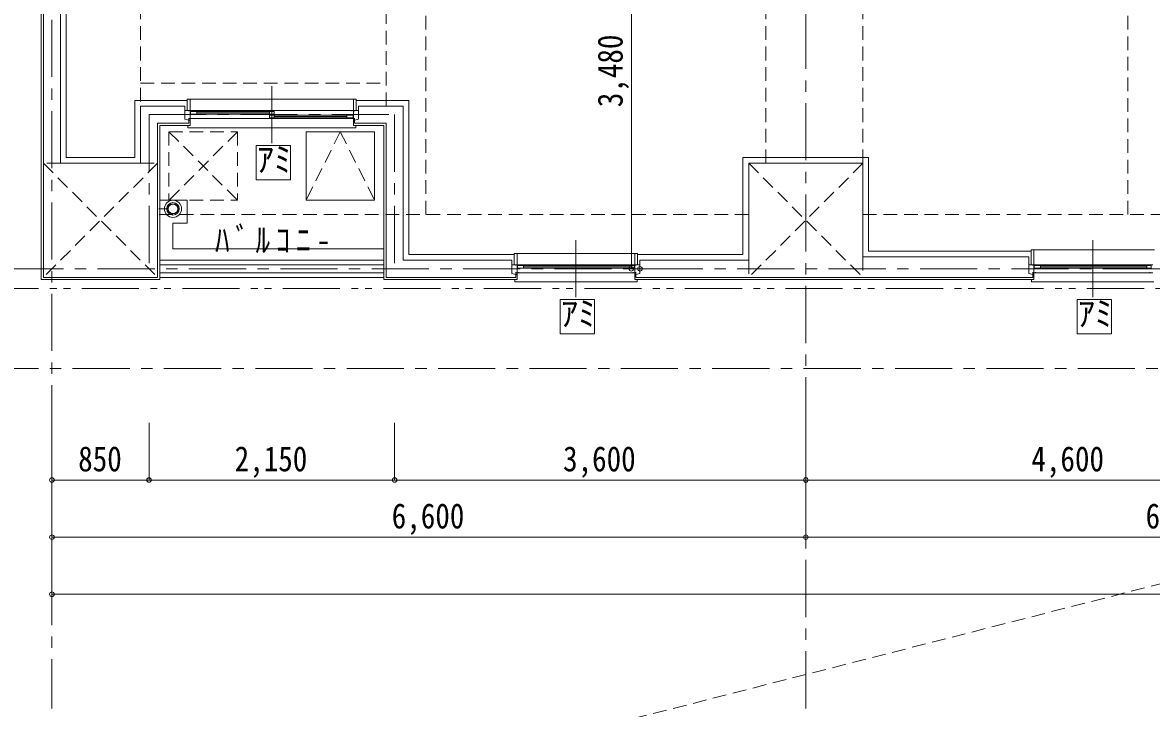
# Model space of a CAD drawing. Units: millimetres at full size; details may follow other scales. Extents: x -443943 to 462275, y -43546 to 79452.
# Drawn here: x -123978 to -114095, y -19068 to -13062 of the extents above; entities that cross this region are included whole.
import ezdxf
from ezdxf.enums import TextEntityAlignment as Align

# ---------------------------------------------------------------- set-up
doc = ezdxf.new("R2010")
doc.units = ezdxf.units.MM
doc.header["$LTSCALE"] = 100
doc.header["$PDMODE"] = 32
doc.header["$PDSIZE"] = 40
for name, pattern in [('CHAIN1', [8, 5, -1, 1, -1]), ('DASHED1', [1.8, 1.2, -0.6]), ('DOUBLE_CHAIN1', [8.8, 5, -1, 0.6, -0.6, 0.6, -1])]:
    doc.linetypes.add(name, pattern=pattern)
for name, color, linetype, lineweight in [('4-0_仕上', 7, 'Continuous', 15), ('4-1_通り芯', 4, 'Continuous', 9), ('4-2_躯体', 3, 'Continuous', 20), ('4-3_建具', 4, 'Continuous', 9), ('4-4_寸法', 7, 'Continuous', 15), ('4-5_文字', 7, 'Continuous', 15), ('4-A_目地･ﾊｯﾁ', 4, 'Continuous', 9), ('4-B_E-PANL', 1, 'Continuous', 18), ('4-F__', 4, 'Continuous', 9)]:
    doc.layers.add(name, color=color, linetype=linetype, lineweight=lineweight)
doc.styles.add('ＭＳ ゴシック', font='')
doc.styles.get('ＭＳ ゴシック').set_extended_font_data('MS Gothic')

msp = doc.modelspace()

# ---------------------------------------------------------------- linework, layer by layer
at = {"layer": '4-0_仕上'}
for p, q in [((-123815.7, -15313.1), (-123815.7, -7393.1)), ((-122995.7, -13743.1), (-122995.7, -14243.1)), ((-122535.7, -13743.1), (-122995.7, -13743.1)), ((-120595.7, -13743.1), (-121055.7, -13743.1)), ((-120595.7, -15093.1), (-120595.7, -13743.1)), ((-122775.7, -13963.1), (-122775.7, -15313.1)), ((-122510.7, -13963.1), (-122775.7, -13963.1)), ((-120815.7, -13963.1), (-121080.7, -13963.1)), ((-120815.7, -15313.1), (-120815.7, -13963.1)), ((-116570.7, -14243.1), (-116570.7, -15063.1)), ((-120595.7, -15093.1), (-119673.2, -15093.1)), ((-118593.2, -15093.1), (-117670.7, -15093.1)), ((-116570.7, -15063.1), (-115148.2, -15063.1)), ((-122775.7, -15143.1), (-120815.7, -15143.1)), ((-122775.7, -15313.1), (-123815.7, -15313.1)), ((-122775.7, -15293.1), (-120815.7, -15293.1)), ((-119648.2, -15313.1), (-120815.7, -15313.1)), ((-115123.2, -15313.1), (-118618.2, -15313.1))]:
    msp.add_line(p, q, dxfattribs=at)
at = {"layer": '4-0_仕上', "linetype": 'DASHED1'}
for p, q in [((-120795.7, -13793.1), (-120795.7, -7963.1)), ((-120445.7, -14743.1), (-120445.7, -7963.1)), ((-114300.7, -14743.1), (-114300.7, -7963.1)), ((-122945.7, -8413.1), (-122945.7, -14293.1)), ((-117470.7, -8413.1), (-117470.7, -14293.1)), ((-116620.7, -8413.1), (-116620.7, -14293.1)), ((-122945.7, -13593.1), (-120795.7, -13593.1)), ((-117620.7, -14743.1), (-122795.7, -14743.1)), ((-116620.7, -14743.1), (-111020.7, -14743.1))]:
    msp.add_line(p, q, dxfattribs=at)
at = {"layer": '4-0_仕上'}
for points in [[(-123595.7, -8463.1), (-123595.7, -14243.1), (-122995.7, -14243.1)], [(-117670.7, -15093.1), (-117670.7, -14243.1), (-116570.7, -14243.1)]]:
    msp.add_lwpolyline(points, dxfattribs=at)
at = {"layer": '4-1_通り芯', "linetype": 'CHAIN1'}
for p, q in [((-123720.7, -4238.1), (-123720.7, -19068.1)), ((-117120.7, -19068.1), (-117120.7, -4238.1)), ((-122870.7, -13868.1), (-122870.7, -15218.1)), ((-127320.7, -15218.1), (-85970.7, -15218.1))]:
    msp.add_line(p, q, dxfattribs=at)
msp.add_lwpolyline([(-122870.7, -13868.1), (-120720.7, -13868.1), (-120720.7, -15218.1)], dxfattribs=at)
at = {"layer": '4-2_躯体'}
for p, q in [((-123795.7, -15293.1), (-123795.7, -7413.1)), ((-123645.7, -8413.1), (-123645.7, -14293.1)), ((-122945.7, -13793.1), (-122945.7, -14293.1)), ((-122555.7, -13793.1), (-122945.7, -13793.1)), ((-120645.7, -13793.1), (-121035.7, -13793.1)), ((-121035.7, -13908.7), (-121035.7, -13793.1)), ((-120645.7, -15143.1), (-120645.7, -13793.1)), ((-122520.7, -13943.1), (-122520.7, -13918.1)), ((-121070.7, -13918.1), (-121035.7, -13908.7)), ((-121070.7, -13918.1), (-121070.7, -13943.1)), ((-122520.7, -13943.1), (-122795.7, -13943.1)), ((-120795.7, -13943.1), (-121070.7, -13943.1)), ((-120795.7, -15293.1), (-120795.7, -13943.1)), ((-123645.7, -14293.1), (-122945.7, -14293.1)), ((-117620.7, -14293.1), (-116620.7, -14293.1)), ((-117620.7, -15143.1), (-117620.7, -14293.1)), ((-116620.7, -14293.1), (-116620.7, -15113.1)), ((-116620.7, -15113.1), (-115168.2, -15113.1)), ((-120645.7, -15143.1), (-119693.2, -15143.1)), ((-118573.2, -15143.1), (-117620.7, -15143.1)), ((-118573.2, -15258.7), (-118573.2, -15143.1)), ((-119658.2, -15293.1), (-120795.7, -15293.1)), ((-119658.2, -15293.1), (-119658.2, -15268.1)), ((-118608.2, -15268.1), (-118573.2, -15258.7)), ((-118608.2, -15268.1), (-118608.2, -15293.1)), ((-115133.2, -15293.1), (-118608.2, -15293.1)), ((-115133.2, -15293.1), (-115133.2, -15268.1))]:
    msp.add_line(p, q, dxfattribs=at)
at = {"layer": '4-2_躯体', "linetype": 'DASHED1'}
for p, q in [((-122795.7, -14293.1), (-123795.7, -15293.1)), ((-122945.7, -14293.1), (-122795.7, -14293.1)), ((-117620.7, -14293.1), (-116620.7, -15293.1)), ((-116620.7, -14293.1), (-117620.7, -15293.1)), ((-116620.7, -15113.1), (-116620.7, -15293.1)), ((-117620.7, -15143.1), (-117620.7, -15293.1))]:
    msp.add_line(p, q, dxfattribs=at)
at = {"layer": '4-2_躯体'}
for points in [[(-122555.7, -13793.1), (-122555.7, -13908.7), (-122520.7, -13918.1)], [(-122795.7, -13943.1), (-122795.7, -15293.1), (-123795.7, -15293.1)], [(-115168.2, -15113.1), (-115168.2, -15258.7), (-115133.2, -15268.1)], [(-119693.2, -15143.1), (-119693.2, -15258.7), (-119658.2, -15268.1)]]:
    msp.add_lwpolyline(points, dxfattribs=at)
at = {"layer": '4-2_躯体', "linetype": 'DASHED1'}
msp.add_lwpolyline([(-123645.7, -14293.1), (-123795.7, -14293.1), (-122795.7, -15293.1)], dxfattribs=at)
at = {"layer": '4-3_建具'}
for p, q in [((-121795.7, -13618.1), (-121795.7, -14118.1)), ((-122535.7, -13833.1), (-122555.7, -13833.1)), ((-122520.7, -13838.1), (-122520.7, -13833.1)), ((-122520.7, -13833.1), (-121070.7, -13833.1)), ((-122510.7, -13833.1), (-122510.7, -13918.1)), ((-122495.7, -13833.1), (-122495.7, -13838.1)), ((-121095.7, -13833.1), (-121095.7, -13838.1)), ((-121080.7, -13833.1), (-121080.7, -13918.1)), ((-121070.7, -13833.1), (-121070.7, -13838.1)), ((-121055.7, -13833.1), (-121035.7, -13833.1)), ((-122520.7, -13918.1), (-122520.7, -13898.1)), ((-122520.7, -13903.1), (-121070.7, -13903.1)), ((-122507.7, -13840.6), (-121775.7, -13840.6)), ((-122507.7, -13863.6), (-122507.7, -13840.6)), ((-121775.7, -13863.6), (-122507.7, -13863.6)), ((-122495.7, -13898.1), (-122495.7, -13903.1)), ((-122453.2, -13840.6), (-122453.2, -13863.6)), ((-121815.7, -13852.1), (-122453.2, -13852.1)), ((-121815.7, -13840.6), (-121815.7, -13863.6)), ((-121815.7, -13872.6), (-121815.7, -13895.6)), ((-121083.7, -13872.6), (-121815.7, -13872.6)), ((-121815.7, -13895.6), (-121083.7, -13895.6)), ((-121775.7, -13840.6), (-121775.7, -13863.6)), ((-121775.7, -13872.6), (-121775.7, -13895.6)), ((-121138.2, -13884.1), (-121775.7, -13884.1)), ((-121138.2, -13872.6), (-121138.2, -13895.6)), ((-121095.7, -13898.1), (-121095.7, -13903.1)), ((-121083.7, -13895.6), (-121083.7, -13872.6)), ((-121070.7, -13898.1), (-121070.7, -13918.1)), ((-122530.7, -13963.1), (-122530.7, -13983.1)), ((-121060.7, -13983.1), (-122530.7, -13983.1)), ((-121060.7, -13963.1), (-121060.7, -13983.1)), ((-119133.2, -14968.1), (-119133.2, -15468.1)), ((-114608.2, -14968.1), (-114608.2, -15468.1)), ((-122775.7, -15183.1), (-120815.7, -15183.1)), ((-119673.2, -15183.1), (-119693.2, -15183.1)), ((-119658.2, -15188.1), (-119658.2, -15183.1)), ((-119658.2, -15183.1), (-118608.2, -15183.1)), ((-119648.2, -15183.1), (-119648.2, -15268.1)), ((-119645.2, -15213.6), (-119645.2, -15190.6)), ((-119645.2, -15190.6), (-118621.2, -15190.6)), ((-118621.2, -15213.6), (-119645.2, -15213.6)), ((-119633.2, -15183.1), (-119633.2, -15188.1)), ((-119590.7, -15190.6), (-119590.7, -15213.6)), ((-118661.2, -15202.1), (-119590.7, -15202.1)), ((-118661.2, -15190.6), (-118661.2, -15213.6)), ((-118633.2, -15183.1), (-118633.2, -15188.1)), ((-118621.2, -15190.6), (-118621.2, -15213.6)), ((-118618.2, -15183.1), (-118618.2, -15268.1)), ((-118608.2, -15183.1), (-118608.2, -15188.1)), ((-118593.2, -15183.1), (-118573.2, -15183.1)), ((-115148.2, -15183.1), (-115168.2, -15183.1)), ((-115133.2, -15188.1), (-115133.2, -15183.1)), ((-115133.2, -15183.1), (-114083.2, -15183.1)), ((-115123.2, -15183.1), (-115123.2, -15268.1)), ((-115120.2, -15213.6), (-115120.2, -15190.6)), ((-115120.2, -15190.6), (-114096.2, -15190.6)), ((-114096.2, -15213.6), (-115120.2, -15213.6)), ((-115108.2, -15183.1), (-115108.2, -15188.1)), ((-115065.7, -15190.6), (-115065.7, -15213.6)), ((-114136.2, -15202.1), (-115065.7, -15202.1)), ((-114136.2, -15190.6), (-114136.2, -15213.6)), ((-114108.2, -15183.1), (-114108.2, -15188.1)), ((-114096.2, -15190.6), (-114096.2, -15213.6)), ((-122775.7, -15253.1), (-120815.7, -15253.1)), ((-119668.2, -15313.1), (-119668.2, -15333.1)), ((-119658.2, -15268.1), (-119658.2, -15248.1)), ((-119658.2, -15253.1), (-118608.2, -15253.1)), ((-119633.2, -15248.1), (-119633.2, -15253.1)), ((-118633.2, -15248.1), (-118633.2, -15253.1)), ((-118608.2, -15248.1), (-118608.2, -15268.1)), ((-118598.2, -15313.1), (-118598.2, -15333.1)), ((-115133.2, -15268.1), (-115133.2, -15248.1)), ((-115133.2, -15253.1), (-114083.2, -15253.1)), ((-115108.2, -15248.1), (-115108.2, -15253.1)), ((-114108.2, -15248.1), (-114108.2, -15253.1)), ((-119668.2, -15333.1), (-118598.2, -15333.1))]:
    msp.add_line(p, q, dxfattribs=at)
at = {"layer": '4-3_建具', "color": 7, "lineweight": 15}
for p, q in [((-122535.7, -13733.1), (-121055.7, -13733.1)), ((-122535.7, -13833.1), (-122535.7, -13733.1)), ((-122510.7, -13733.1), (-122510.7, -13833.1)), ((-121080.7, -13733.1), (-121080.7, -13833.1)), ((-121055.7, -13833.1), (-121055.7, -13733.1)), ((-122510.7, -13833.1), (-122535.7, -13833.1)), ((-121080.7, -13833.1), (-121055.7, -13833.1)), ((-122520.7, -13918.1), (-122510.7, -13918.1)), ((-122510.7, -13918.1), (-122510.7, -13963.1)), ((-121080.7, -13918.1), (-121070.7, -13918.1)), ((-121080.7, -13918.1), (-121080.7, -13963.1)), ((-119673.2, -15083.1), (-118593.2, -15083.1)), ((-119673.2, -15183.1), (-119673.2, -15083.1)), ((-119648.2, -15083.1), (-119648.2, -15183.1)), ((-118618.2, -15083.1), (-118618.2, -15183.1)), ((-118593.2, -15183.1), (-118593.2, -15083.1)), ((-115148.2, -15053.1), (-114068.2, -15053.1)), ((-115148.2, -15183.1), (-115148.2, -15053.1)), ((-115123.2, -15053.1), (-115123.2, -15183.1)), ((-119648.2, -15183.1), (-119673.2, -15183.1)), ((-118618.2, -15183.1), (-118593.2, -15183.1)), ((-115123.2, -15183.1), (-115148.2, -15183.1)), ((-119658.2, -15268.1), (-119648.2, -15268.1)), ((-119648.2, -15268.1), (-119648.2, -15313.1)), ((-118618.2, -15268.1), (-118608.2, -15268.1)), ((-118618.2, -15268.1), (-118618.2, -15313.1)), ((-115133.2, -15268.1), (-115123.2, -15268.1)), ((-115123.2, -15268.1), (-115123.2, -15313.1))]:
    msp.add_line(p, q, dxfattribs=at)
at = {"layer": '4-3_建具'}
msp.add_lwpolyline([(-115143.2, -15313.1), (-115143.2, -15333.1), (-114073.2, -15333.1)], dxfattribs=at)
at = {"layer": '4-4_寸法'}
for p, q in [((-118647.9, -15218.1), (-118647.9, -7488.1)), ((-118647.9, -15218.1), (-118147.9, -15218.1)), ((-123720.7, -18068.1), (-123720.7, -16568.1)), ((-122870.7, -17068.1), (-122870.7, -16568.1)), ((-120720.7, -17068.1), (-120720.7, -16568.1)), ((-117120.7, -17568.1), (-117120.7, -16568.1)), ((-123720.7, -17068.1), (-103920.7, -17068.1)), ((-123720.7, -17568.1), (-92570.7, -17568.1)), ((-123720.7, -18068.1), (-93720.7, -18068.1))]:
    msp.add_line(p, q, dxfattribs=at)
for p in [(-118647.9, -15218.1), (-118572.9, -15218.1), (-123720.7, -17068.1), (-122870.7, -17068.1), (-120720.7, -17068.1), (-117120.7, -17068.1), (-123720.7, -17568.1), (-117120.7, -17568.1), (-123720.7, -18068.1)]:
    msp.add_point(p, dxfattribs=at)
at = {"layer": '4-A_目地･ﾊｯﾁ'}
for p, q in [((-122535.7, -14618.1), (-122775.7, -14618.1)), ((-122535.7, -14618.1), (-122535.7, -14818.1)), ((-122660.7, -14818.1), (-122660.7, -15043.1)), ((-122660.7, -14818.1), (-122535.7, -14818.1)), ((-120815.7, -15043.1), (-122660.7, -15043.1))]:
    msp.add_line(p, q, dxfattribs=at)
at = {"layer": '4-A_目地･ﾊｯﾁ', "color": 2, "lineweight": 15}
msp.add_line((-122785.7, -14693.1), (-122705.2, -14693.1), dxfattribs=at)
for radius in [75, 55, 44.5, 41.8]:
    msp.add_circle((-122660.7, -14693.1), radius, dxfattribs=at)
at = {"layer": '4-B_E-PANL', "color": 4, "linetype": 'DASHED1', "lineweight": 9}
msp.add_line((-125954.9, -21030.8), (-84880.9, -10524.5), dxfattribs=at)
at = {"layer": '4-B_E-PANL', "color": 7, "linetype": 'DASHED1', "lineweight": 15}
for p, q in [((-122695.7, -14018.1), (-122095.7, -14618.1)), ((-122095.7, -14018.1), (-122695.7, -14618.1)), ((-121195.7, -14018.1), (-121495.7, -14618.1)), ((-121195.7, -14018.1), (-120895.7, -14618.1))]:
    msp.add_line(p, q, dxfattribs=at)
at = {"layer": '4-B_E-PANL', "color": 7, "lineweight": 15}
for p, q in [((-121495.7, -14018.1), (-121495.7, -14618.1)), ((-121495.7, -14618.1), (-120895.7, -14618.1))]:
    msp.add_line(p, q, dxfattribs=at)
at = {"layer": '4-B_E-PANL'}
for p, q in [((-121932.3, -14138.1), (-121932.3, -14438.1)), ((-121632.3, -14138.1), (-121932.3, -14138.1)), ((-121632.3, -14438.1), (-121632.3, -14138.1)), ((-121932.3, -14438.1), (-121632.3, -14438.1)), ((-119269.8, -15488.1), (-119269.8, -15788.1)), ((-118969.8, -15488.1), (-119269.8, -15488.1)), ((-118969.8, -15788.1), (-118969.8, -15488.1)), ((-114744.8, -15488.1), (-114744.8, -15788.1)), ((-114444.8, -15488.1), (-114744.8, -15488.1)), ((-114444.8, -15788.1), (-114444.8, -15488.1)), ((-119269.8, -15788.1), (-118969.8, -15788.1)), ((-114744.8, -15788.1), (-114444.8, -15788.1))]:
    msp.add_line(p, q, dxfattribs=at)
at = {"layer": '4-B_E-PANL', "linetype": 'DOUBLE_CHAIN1'}
msp.add_line((-124338.8, -15391.6), (-101852.3, -15391.5), dxfattribs=at)
at = {"layer": '4-B_E-PANL', "color": 7, "linetype": 'DASHED1', "lineweight": 15}
for points in [[(-122695.7, -14018.1), (-122095.7, -14018.1), (-122095.7, -14618.1)], [(-122695.7, -14018.1), (-122695.7, -14618.1), (-122095.7, -14618.1)]]:
    msp.add_lwpolyline(points, dxfattribs=at)
at = {"layer": '4-B_E-PANL', "color": 7, "lineweight": 15}
msp.add_lwpolyline([(-121495.7, -14018.1), (-120895.7, -14018.1), (-120895.7, -14618.1)], dxfattribs=at)
at = {"layer": '4-F__', "linetype": 'CHAIN1'}
msp.add_lwpolyline([(-124339.5, -16091.6), (-101850.9, -16091.5), (-90777.1, -16046.1)], dxfattribs=at)

# ---------------------------------------------------------------- texts
at = {"layer": '4-4_寸法', "style": 'ＭＳ ゴシック', "width": 0.85}
msp.add_text('3,480', height=219.9, rotation=90, dxfattribs=at).set_placement((-118657.9, -13803.1), align=Align.BOTTOM_LEFT)
for s, p in [('850', (-123490.7, -17058.1)), ('2,150', (-122120.7, -17058.1)), ('3,600', (-119245.7, -17058.1)), ('4,600', (-115145.7, -17058.1)), ('6,600', (-120745.7, -17558.1)), ('6,600', (-114145.7, -17558.1))]:
    msp.add_text(s, height=219.9, dxfattribs=at).set_placement(p, align=Align.BOTTOM_LEFT)
at = {"layer": '4-5_文字', "insert": (-122292.4, -15083), "char_height": 219.9, "attachment_point": 7, "style": 'ＭＳ ゴシック'}
msp.add_mtext('\\T1.39;\\W0.85;ﾊﾞﾙｺﾆ-', dxfattribs=at)
at = {"layer": '4-B_E-PANL', "style": 'ＭＳ ゴシック'}
for p in [(-121927, -14434.7), (-119264.5, -15784.7), (-114739.5, -15784.7)]:
    msp.add_text('ｱﾐ', height=219.9, dxfattribs=at).set_placement(p, align=Align.BOTTOM_LEFT)

doc.saveas('drawing.dxf')
